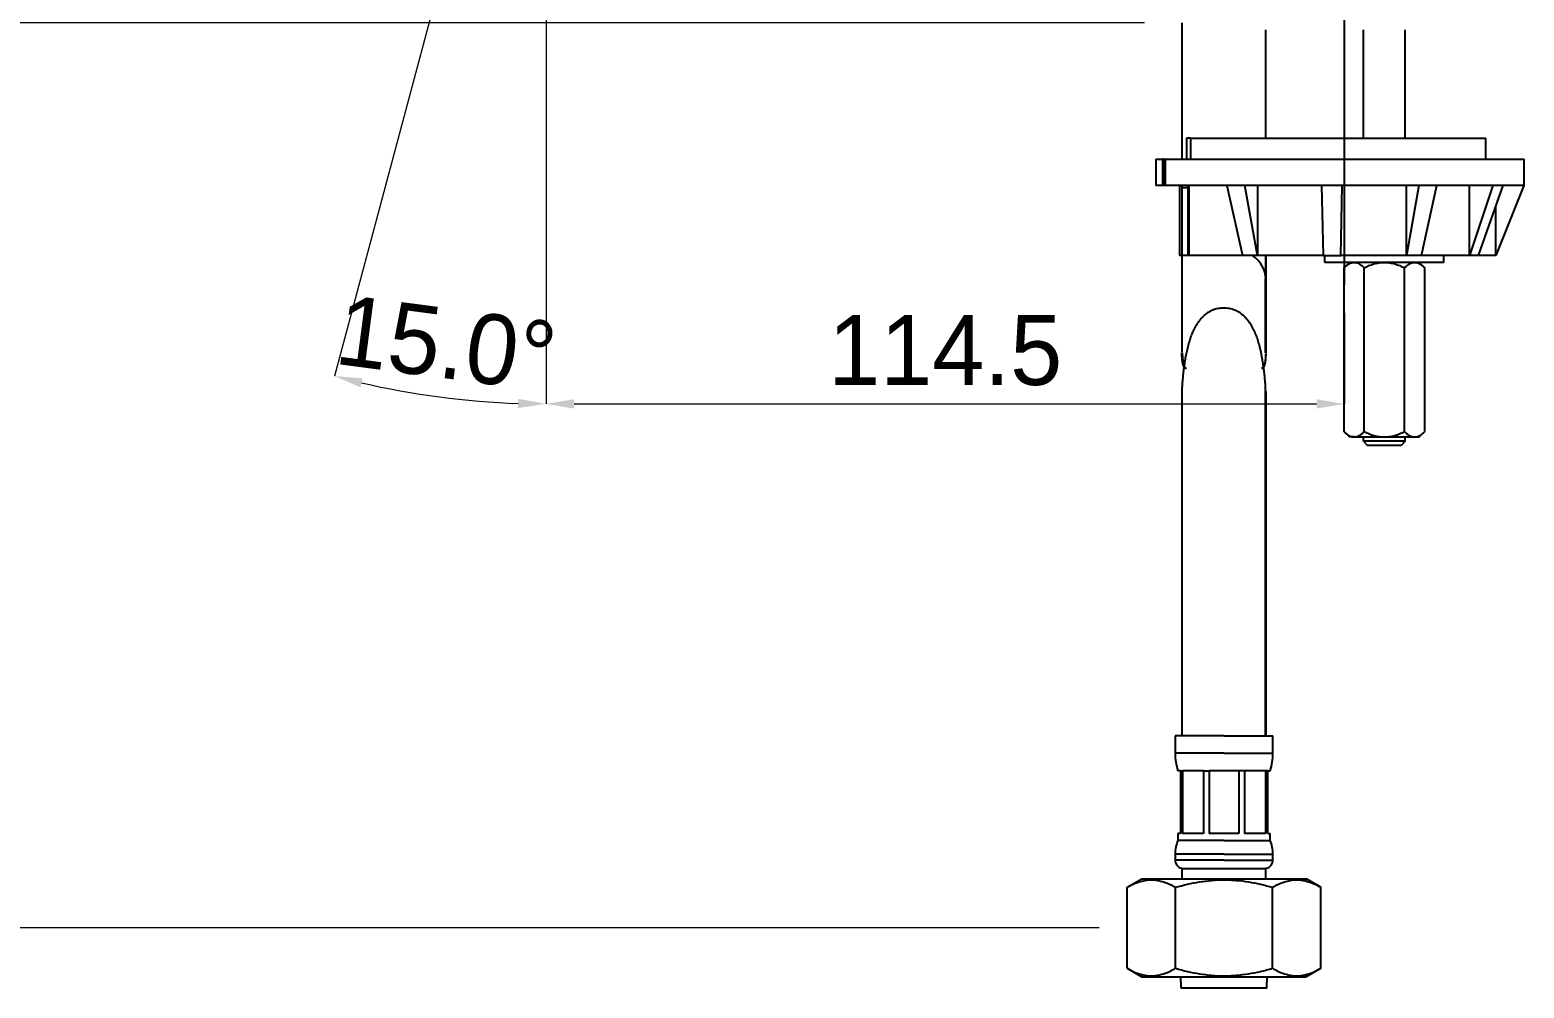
# Model space of a CAD drawing. Extents: x 1488 to 2842, y 0 to 992.
# Drawn here: x 2108.2 to 2322.1, y 186.1 to 323.4 of the extents above; entities that cross this region are included whole.
import ezdxf

# ---------------------------------------------------------------- set-up
doc = ezdxf.new("R2010")
doc.units = 0
doc.header["$LTSCALE"] = 10
doc.header["$MEASUREMENT"] = 0
doc.header["$PDMODE"] = 3
doc.header["$PDSIZE"] = -10
doc.linetypes.add('ACAD_ISO04W100', pattern=[30.5, 24, -3, 0.5, -3])
doc.layers.get('0').update_dxf_attribs({"linetype": 'CONTINUOUS'})
doc.layers.get('DEFPOINTS').update_dxf_attribs({"linetype": 'CONTINUOUS'})
doc.layers.add('1', color=7, linetype='CONTINUOUS')
doc.layers.add('BODY', color=7, linetype='CONTINUOUS')
doc.styles.add('Daelim Dimension', font='')
doc.styles.get('Daelim Dimension').set_extended_font_data('나눔고딕')
doc.dimstyles.new('DEFAULT', dxfattribs={"dimscale": 2, "dimtxt": 2, "dimasz": 2, "dimexe": 0, "dimexo": 2, "dimgap": 1, "dimtad": 1, "dimdec": 1, "dimzin": 9, "dimdsep": 46, "dimtxsty": 'Daelim Dimension', "dimcen": 0.5, "dimclrd": 252, "dimclre": 252, "dimclrt": 3, "dimadec": 1, "dimazin": 0, "dimtfac": 1, "dimtdec": 1, "dimtix": 1, "dimtmove": 0, "dimatfit": 3, "dimfxl": 1, "dimtolj": 1, "dimtzin": 1, "dimlwd": 9, "dimlwe": 9, "dimarcsym": 0})

# ---------------------------------------------------------------- blocks, each defined once
blk = doc.blocks.new('*D7')
at = {"color": 5, "lineweight": 9, "ltscale": 0.5, "transparency": 16777216}
for p, q in [((2182.09, 382.87), (2182.09, 269.8)), ((2296.36, 282.85), (2296.36, 269.8)), ((2186.09, 269.8), (2292.36, 269.8))]:
    blk.add_line(p, q, dxfattribs=at)
at = {"color": 5, "ltscale": 0.5, "transparency": 16777216}
for points in [[(2186.09, 270.46), (2186.09, 269.13), (2182.09, 269.8)], [(2292.36, 270.46), (2292.36, 269.13), (2296.36, 269.8)]]:
    blk.add_solid(points, dxfattribs=at)
at = {"layer": 'DEFPOINTS', "color": 0, "ltscale": 0.5, "transparency": 16777216}
for p in [(2182.09, 386.87), (2296.36, 286.85), (2296.36, 269.8)]:
    blk.add_point(p, dxfattribs=at)
at = {"color": 7, "lineweight": -3, "ltscale": 0.5, "transparency": 16777216, "insert": (2239.22, 277.44), "char_height": 10, "attachment_point": 5, "style": 'Daelim Dimension'}
blk.add_mtext('\\A1;114.5', dxfattribs=at)
blk = doc.blocks.new('*D8')
at = {"color": 5, "lineweight": 9, "ltscale": 0.5, "transparency": 16777216}
for p, q in [((2182.09, 381.6), (2182.09, 269.8)), ((2179.76, 378.17), (2151.79, 273.79))]:
    blk.add_line(p, q, dxfattribs=at)
blk.add_arc((2182.09, 386.87), 117.07, 256.9578, 268.0422, dxfattribs=at)
at = {"color": 5, "ltscale": 0.5, "transparency": 16777216}
for points in [[(2155.51, 272.17), (2155.83, 273.46), (2151.79, 273.79)], [(2178.1, 270.53), (2178.07, 269.2), (2182.09, 269.8)]]:
    blk.add_solid(points, dxfattribs=at)
at = {"layer": 'DEFPOINTS', "color": 0, "ltscale": 0.5, "transparency": 16777216}
for p in [(2184.67, 396.53), (2182.09, 386.87), (2182.09, 385.6), (2180.79, 382.04), (2161.76, 271.58)]:
    blk.add_point(p, dxfattribs=at)
at = {"color": 7, "lineweight": -3, "ltscale": 0.5, "transparency": 16777216, "insert": (2167.81, 278.42), "char_height": 10, "attachment_point": 5, "rotation": 352.5, "style": 'Daelim Dimension'}
blk.add_mtext('\\A1;15.0°', dxfattribs=at)
blk = doc.blocks.new('*D10')
at = {"color": 5, "lineweight": 9, "ltscale": 0.5, "transparency": 16777216}
for p, q in [((2267.74, 324.36), (2069.42, 324.36)), ((2069.42, 198.78), (2069.42, 320.36)), ((2261.25, 194.78), (2069.42, 194.78))]:
    blk.add_line(p, q, dxfattribs=at)
at = {"color": 5, "ltscale": 0.5, "transparency": 16777216}
for points in [[(2068.76, 320.36), (2070.09, 320.36), (2069.42, 324.36)], [(2068.76, 198.78), (2070.09, 198.78), (2069.42, 194.78)]]:
    blk.add_solid(points, dxfattribs=at)
at = {"layer": 'DEFPOINTS', "color": 0, "ltscale": 0.5, "transparency": 16777216}
for p in [(2069.42, 324.36), (2271.74, 324.36), (2265.25, 194.78)]:
    blk.add_point(p, dxfattribs=at)
at = {"color": 7, "lineweight": -3, "ltscale": 0.5, "transparency": 16777216, "insert": (2061.97, 259.57), "char_height": 10, "attachment_point": 5, "rotation": 90, "style": 'Daelim Dimension'}
blk.add_mtext('\\A1;350', dxfattribs=at)

msp = doc.modelspace()

# ---------------------------------------------------------------- linework, layer by layer
at = {"layer": '1', "color": 7, "linetype": 'Continuous', "lineweight": -3}
for p, q in [((2273.11, 304.86), (2273.11, 324.36)), ((2285.11, 307.86), (2285.11, 323.36)), ((2299.06, 307.86), (2299.06, 323.36)), ((2305.06, 307.86), (2305.06, 323.36)), ((2273.75, 307.86), (2273.75, 304.86)), ((2274.3, 307.86), (2273.75, 307.86)), ((2274.3, 307.86), (2316.56, 307.86)), ((2274.3, 307.86), (2274.3, 304.86)), ((2316.56, 304.86), (2316.56, 307.86)), ((2269.35, 304.86), (2270.35, 304.86)), ((2269.35, 304.86), (2269.35, 301.06)), ((2270.56, 304.86), (2270.35, 304.86)), ((2270.35, 301.06), (2270.35, 304.86)), ((2270.56, 304.86), (2270.69, 304.86)), ((2270.56, 304.86), (2270.56, 301.06)), ((2270.69, 304.86), (2322.06, 304.86)), ((2270.69, 304.86), (2270.69, 301.06)), ((2322.06, 301.06), (2322.06, 304.86)), ((2270.35, 301.06), (2269.35, 301.06)), ((2270.56, 301.06), (2270.35, 301.06)), ((2270.69, 301.06), (2270.56, 301.06)), ((2279.53, 301.06), (2270.69, 301.06)), ((2272.75, 301.06), (2272.75, 291.06)), ((2273.08, 300.78), (2273.08, 287.74)), ((2273.08, 300.78), (2273.93, 300.78)), ((2273.11, 300.78), (2273.11, 301.06)), ((2273.93, 301.06), (2273.93, 291.06)), ((2274.06, 301.06), (2274.06, 291.06)), ((2279.53, 301.06), (2281.75, 291.06)), ((2282.1, 301.06), (2279.56, 301.06)), ((2283.91, 291.06), (2282.1, 301.06)), ((2293.06, 301.06), (2282.1, 301.06)), ((2283.91, 301.06), (2283.91, 291.06)), ((2293.06, 301.06), (2293.31, 291.06)), ((2296.02, 301.06), (2293.1, 301.06)), ((2295.81, 291.06), (2296.02, 301.06)), ((2306.99, 301.06), (2296.02, 301.06)), ((2306.99, 301.06), (2305.21, 291.06)), ((2305.21, 291.06), (2305.21, 301.06)), ((2309.56, 301.06), (2307.03, 301.06)), ((2307.38, 291.06), (2309.56, 301.06)), ((2317.59, 301.06), (2309.56, 301.06)), ((2317.59, 301.06), (2314.26, 291.06)), ((2314.26, 291.06), (2314.26, 301.06)), ((2315.51, 291.06), (2319.08, 301.06)), ((2319.08, 301.06), (2317.61, 301.06)), ((2322.02, 301.06), (2318.03, 291.06)), ((2322.02, 301.06), (2319.08, 301.06)), ((2322.02, 301.06), (2322.02, 301.05)), ((2322.06, 301.06), (2322.02, 301.06)), ((2318.03, 291.06), (2318.03, 298.12)), ((2273.08, 291.06), (2272.75, 291.06)), ((2283.91, 291.06), (2273.08, 291.06)), ((2293.31, 291.06), (2283.91, 291.06)), ((2285.07, 291.06), (2285.07, 287.74)), ((2285.14, 287.74), (2285.14, 291.06)), ((2293.31, 291.06), (2295.81, 291.06)), ((2293.56, 290.06), (2293.56, 291.06)), ((2305.21, 291.06), (2295.81, 291.06)), ((2307.38, 291.06), (2305.21, 291.06)), ((2314.26, 291.06), (2307.38, 291.06)), ((2310.56, 290.06), (2310.56, 291.06)), ((2315.51, 291.06), (2314.26, 291.06)), ((2318.03, 291.06), (2315.51, 291.06)), ((2310.56, 290.06), (2293.56, 290.06)), ((2297.06, 290.06), (2296.29, 289.28)), ((2296.29, 265.83), (2296.29, 289.28)), ((2299.18, 265.83), (2299.18, 289.28)), ((2304.95, 265.83), (2304.95, 289.28)), ((2307.84, 289.28), (2307.06, 290.06)), ((2307.84, 265.83), (2307.84, 289.28)), ((2273.08, 287.74), (2273.08, 277.25)), ((2285.07, 277.1), (2285.07, 287.74)), ((2285.14, 277.13), (2285.14, 287.74)), ((2273.08, 271.53), (2273.08, 257.28)), ((2285.07, 257.28), (2285.07, 271.57)), ((2285.14, 257.28), (2285.14, 271.57)), ((2296.29, 265.83), (2297.06, 265.06)), ((2307.06, 265.06), (2307.84, 265.83)), ((2297.73, 265.06), (2297.06, 265.06)), ((2297.73, 265.06), (2302.06, 265.06)), ((2299.06, 264.46), (2299.06, 265.06)), ((2299.06, 264.46), (2299.66, 263.86)), ((2305.06, 264.46), (2299.06, 264.46)), ((2304.46, 263.86), (2299.66, 263.86)), ((2302.06, 265.06), (2306.39, 265.06)), ((2305.06, 264.46), (2304.46, 263.86)), ((2305.06, 264.46), (2305.06, 265.06)), ((2306.39, 265.06), (2307.06, 265.06)), ((2273.08, 257.28), (2273.08, 222.28)), ((2285.14, 257.28), (2285.07, 257.28)), ((2285.07, 222.28), (2285.07, 257.28)), ((2285.14, 222.28), (2285.14, 257.28)), ((2272.11, 222.28), (2272.11, 219.77)), ((2279.11, 222.28), (2272.11, 222.28)), ((2279.11, 222.28), (2286.11, 222.28)), ((2286.11, 219.77), (2286.11, 222.28)), ((2279.11, 219.77), (2272.11, 219.77)), ((2279.11, 219.77), (2286.11, 219.77)), ((2272.86, 217.28), (2272.51, 217.28)), ((2272.86, 217.28), (2272.86, 208.28)), ((2272.86, 217.28), (2273.19, 217.28)), ((2273.19, 217.28), (2273.19, 208.28)), ((2276.19, 217.28), (2273.19, 217.28)), ((2276.19, 217.28), (2276.19, 208.28)), ((2276.19, 217.28), (2276.99, 217.28)), ((2276.99, 217.28), (2276.99, 208.28)), ((2279.11, 217.28), (2276.99, 217.28)), ((2281.23, 217.28), (2279.11, 217.28)), ((2281.23, 217.28), (2281.23, 208.28)), ((2282.02, 217.28), (2281.23, 217.28)), ((2282.02, 217.28), (2282.02, 208.28)), ((2285.03, 217.28), (2282.02, 217.28)), ((2285.03, 217.28), (2285.03, 208.28)), ((2285.36, 217.28), (2285.03, 217.28)), ((2285.36, 208.28), (2285.36, 217.28)), ((2285.36, 217.28), (2285.71, 217.28)), ((2272.51, 208.28), (2272.51, 207.28)), ((2272.86, 208.28), (2272.51, 208.28)), ((2276.19, 208.28), (2273.19, 208.28)), ((2279.11, 208.28), (2276.99, 208.28)), ((2281.23, 208.28), (2279.11, 208.28)), ((2285.03, 208.28), (2282.02, 208.28)), ((2285.36, 208.28), (2285.71, 208.28)), ((2285.71, 207.28), (2285.71, 208.28)), ((2272.11, 205.32), (2272.11, 204.48)), ((2279.11, 205.32), (2272.11, 205.32)), ((2279.11, 207.28), (2272.51, 207.28)), ((2279.11, 207.28), (2285.71, 207.28)), ((2279.11, 205.32), (2286.11, 205.32)), ((2286.11, 204.48), (2286.11, 205.32)), ((2279.11, 204.48), (2272.11, 204.48)), ((2273.11, 203.28), (2285.11, 203.28)), ((2273.11, 201.78), (2273.11, 203.28)), ((2279.11, 204.48), (2286.11, 204.48)), ((2285.11, 201.78), (2285.11, 203.28)), ((2265.25, 200.58), (2267.33, 201.78)), ((2267.33, 201.78), (2290.88, 201.78)), ((2292.96, 200.58), (2290.88, 201.78)), ((2265.25, 188.98), (2265.25, 200.58)), ((2272.18, 188.98), (2272.18, 200.58)), ((2286.04, 188.98), (2286.04, 200.58)), ((2292.96, 188.98), (2292.96, 200.58)), ((2265.25, 188.98), (2267.33, 187.78)), ((2292.96, 188.98), (2290.88, 187.78)), ((2267.33, 187.78), (2290.88, 187.78)), ((2272.96, 186.17), (2272.93, 187.78)), ((2272.96, 186.17), (2272.96, 186.17)), ((2272.96, 186.17), (2285.26, 186.17)), ((2285.26, 186.17), (2285.28, 187.78))]:
    msp.add_line(p, q, dxfattribs=at)
for centre, radius, start, end in [((2280.11, 219.77), 8, 180, 198.1949), ((2278.11, 219.77), 8, 341.8051, 0), ((2277.11, 205.32), 5, 156.9261, 180), ((2281.11, 205.32), 5, 0, 23.0739), ((2273.31, 204.48), 1.2, 180, 270), ((2284.91, 204.48), 1.2, 270, 0), ((2273.46, 186.18), 0.5, 181, 184), ((2284.76, 186.18), 0.5, 356, 359)]:
    msp.add_arc(centre, radius, start, end, dxfattribs=at)
for centre, major_axis, ratio, start_param, end_param in [((2294.59, 232.2), (-15.51, 68.76), 0.330749, 6.261904, 6.263244), ((2294.57, 232.07), (-0.01, 69.08), 0.398761, 0.053092, 0.054424), ((2294.65, 232.8), (15.4, 68.16), 0.332163, 0.128303, 0.129642), ((2295.44, 234.92), (23.77, 66.1), 0.181046, 0.119266, 0.120626), ((2279.08, 287.74), (-6, 0), 0.75908, 3.141593, 3.956541), ((2279.14, 287.74), (-6, 0), 0.75908, 2.994723, 3.141593)]:
    msp.add_ellipse(centre, major_axis=major_axis, ratio=ratio, start_param=start_param, end_param=end_param, dxfattribs=at)
for points, knots in [([(2296.29, 289.28), (2296.4, 289.4), (2296.52, 289.5), (2296.75, 289.69), (2296.87, 289.77), (2297.11, 289.91), (2297.23, 289.96), (2297.41, 290.02), (2297.48, 290.03), (2297.57, 290.05), (2297.6, 290.05), (2297.67, 290.06), (2297.7, 290.06), (2297.73, 290.06)], [0, 0, 0, 0, 0.25, 0.25, 0.5, 0.5, 0.75, 0.75, 0.875, 0.875, 0.9375, 0.9375, 1, 1, 1, 1]), ([(2297.73, 290.06), (2297.86, 290.06), (2297.98, 290.04), (2298.23, 289.96), (2298.35, 289.91), (2298.5, 289.82), (2298.53, 289.81), (2298.59, 289.77), (2298.62, 289.75), (2298.71, 289.69), (2298.77, 289.64), (2298.95, 289.5), (2299.06, 289.4), (2299.18, 289.28)], [0, 0, 0, 0, 0.25, 0.25, 0.5, 0.5, 0.5625, 0.5625, 0.625, 0.625, 0.75, 0.75, 1, 1, 1, 1]), ([(2299.18, 289.28), (2299.4, 289.4), (2299.63, 289.5), (2300.09, 289.69), (2300.33, 289.77), (2300.81, 289.91), (2301.05, 289.96), (2301.43, 290.02), (2301.55, 290.03), (2301.74, 290.05), (2301.81, 290.05), (2301.93, 290.06), (2302, 290.06), (2302.06, 290.06)], [0, 0, 0, 0, 0.25, 0.25, 0.5, 0.5, 0.75, 0.75, 0.875, 0.875, 0.9375, 0.9375, 1, 1, 1, 1]), ([(2302.06, 290.06), (2302.32, 290.06), (2302.57, 290.04), (2303.06, 289.96), (2303.3, 289.91), (2303.61, 289.82), (2303.67, 289.81), (2303.79, 289.77), (2303.85, 289.75), (2304.02, 289.69), (2304.14, 289.64), (2304.49, 289.5), (2304.72, 289.4), (2304.95, 289.28)], [0, 0, 0, 0, 0.25, 0.25, 0.5, 0.5, 0.5625, 0.5625, 0.625, 0.625, 0.75, 0.75, 1, 1, 1, 1]), ([(2304.95, 289.28), (2305.06, 289.4), (2305.18, 289.5), (2305.41, 289.69), (2305.53, 289.77), (2305.77, 289.91), (2305.89, 289.96), (2306.07, 290.02), (2306.14, 290.03), (2306.23, 290.05), (2306.26, 290.05), (2306.33, 290.06), (2306.36, 290.06), (2306.39, 290.06)], [0, 0, 0, 0, 0.25, 0.25, 0.5, 0.5, 0.75, 0.75, 0.875, 0.875, 0.9375, 0.9375, 1, 1, 1, 1]), ([(2306.39, 290.06), (2306.52, 290.06), (2306.64, 290.04), (2306.89, 289.96), (2307.01, 289.91), (2307.16, 289.82), (2307.19, 289.81), (2307.25, 289.77), (2307.28, 289.75), (2307.37, 289.69), (2307.43, 289.64), (2307.61, 289.5), (2307.72, 289.4), (2307.84, 289.28)], [0, 0, 0, 0, 0.25, 0.25, 0.5, 0.5, 0.5625, 0.5625, 0.625, 0.625, 0.75, 0.75, 1, 1, 1, 1]), ([(2279.08, 283.53), (2278.94, 283.53), (2278.8, 283.52), (2278.53, 283.5), (2278.39, 283.47), (2278.12, 283.42), (2277.99, 283.39), (2277.79, 283.33), (2277.73, 283.31), (2277.6, 283.26), (2277.53, 283.23), (2277.22, 283.1), (2276.98, 282.97), (2276.63, 282.74), (2276.52, 282.66), (2276.36, 282.53), (2276.31, 282.48), (2276.21, 282.39), (2276.16, 282.35), (2275.91, 282.11), (2275.73, 281.91), (2275.48, 281.58), (2275.4, 281.47), (2275.3, 281.33), (2275.28, 281.3), (2275.24, 281.24), (2275.23, 281.21), (2275.17, 281.12), (2275.13, 281.06), (2274.96, 280.77), (2274.83, 280.53), (2274.6, 280.03), (2274.5, 279.78), (2274.31, 279.27), (2274.22, 279.01), (2274.12, 278.69), (2274.1, 278.62), (2274.06, 278.49), (2274.04, 278.42), (2273.98, 278.23), (2273.95, 278.09), (2273.85, 277.7), (2273.79, 277.43), (2273.67, 276.89), (2273.62, 276.63), (2273.53, 276.09), (2273.48, 275.82), (2273.42, 275.41), (2273.4, 275.28), (2273.37, 275), (2273.35, 274.87), (2273.31, 274.6), (2273.3, 274.46), (2273.27, 274.19), (2273.25, 274.05), (2273.22, 273.78), (2273.21, 273.64), (2273.18, 273.37), (2273.17, 273.24), (2273.15, 273.03), (2273.15, 272.97), (2273.14, 272.83), (2273.13, 272.76), (2273.12, 272.63), (2273.12, 272.56), (2273.11, 272.43), (2273.1, 272.36), (2273.1, 272.23), (2273.09, 272.17), (2273.09, 272.04), (2273.08, 271.98), (2273.08, 271.88), (2273.08, 271.85), (2273.08, 271.79), (2273.08, 271.76), (2273.08, 271.67), (2273.07, 271.62), (2273.08, 271.54), (2273.08, 271.51), (2273.08, 271.47), (2273.08, 271.45), (2273.08, 271.43)], [0, 0, 0, 0, 0.027435, 0.027435, 0.05487, 0.05487, 0.082305, 0.082305, 0.096022, 0.096022, 0.109739, 0.109739, 0.164609, 0.164609, 0.192044, 0.192044, 0.205761, 0.205761, 0.219479, 0.219479, 0.274348, 0.274348, 0.301783, 0.301783, 0.308642, 0.308642, 0.315501, 0.315501, 0.329218, 0.329218, 0.384088, 0.384088, 0.438957, 0.438957, 0.493827, 0.493827, 0.507545, 0.507545, 0.521262, 0.521262, 0.548697, 0.548697, 0.603567, 0.603567, 0.658436, 0.658436, 0.713306, 0.713306, 0.740741, 0.740741, 0.768176, 0.768176, 0.79561, 0.79561, 0.823045, 0.823045, 0.85048, 0.85048, 0.877915, 0.877915, 0.891632, 0.891632, 0.90535, 0.90535, 0.919067, 0.919067, 0.932785, 0.932785, 0.946502, 0.946502, 0.96022, 0.96022, 0.967078, 0.967078, 0.973937, 0.973937, 0.987654, 0.987654, 0.994513, 0.994513, 1, 1, 1, 1]), ([(2285.07, 271.55), (2285.07, 271.56), (2285.07, 271.57), (2285.08, 271.64), (2285.07, 271.69), (2285.07, 271.81), (2285.07, 271.87), (2285.07, 272), (2285.06, 272.06), (2285.06, 272.19), (2285.05, 272.26), (2285.04, 272.39), (2285.04, 272.45), (2285.03, 272.59), (2285.03, 272.65), (2285.02, 272.79), (2285.01, 272.85), (2285, 272.99), (2284.99, 273.06), (2284.98, 273.26), (2284.96, 273.4), (2284.94, 273.67), (2284.92, 273.81), (2284.9, 274.08), (2284.88, 274.21), (2284.85, 274.48), (2284.83, 274.62), (2284.78, 275.03), (2284.74, 275.3), (2284.66, 275.83), (2284.62, 276.1), (2284.52, 276.64), (2284.47, 276.91), (2284.39, 277.31), (2284.36, 277.44), (2284.31, 277.64), (2284.3, 277.71), (2284.26, 277.84), (2284.25, 277.91), (2284.16, 278.24), (2284.09, 278.5), (2283.93, 279.02), (2283.84, 279.28), (2283.65, 279.79), (2283.54, 280.04), (2283.37, 280.41), (2283.31, 280.54), (2283.21, 280.72), (2283.18, 280.78), (2283.11, 280.9), (2283.08, 280.96), (2282.9, 281.25), (2282.75, 281.48), (2282.5, 281.8), (2282.42, 281.91), (2282.28, 282.06), (2282.23, 282.11), (2282.16, 282.19), (2282.14, 282.21), (2282.09, 282.26), (2281.86, 282.47), (2281.63, 282.67), (2281.29, 282.89), (2281.17, 282.97), (2281.02, 283.05), (2280.99, 283.06), (2280.93, 283.09), (2280.89, 283.11), (2280.8, 283.15), (2280.74, 283.18), (2280.55, 283.26), (2280.42, 283.31), (2280.16, 283.39), (2280.03, 283.42), (2279.76, 283.47), (2279.63, 283.49), (2279.45, 283.51), (2279.42, 283.51), (2279.35, 283.52), (2279.25, 283.53), (2279.14, 283.53), (2279.08, 283.53)], [0, 0, 0, 0, 0.003212, 0.003212, 0.017056, 0.017056, 0.0309, 0.0309, 0.044745, 0.044745, 0.058589, 0.058589, 0.072433, 0.072433, 0.086278, 0.086278, 0.100122, 0.100122, 0.113966, 0.113966, 0.141655, 0.141655, 0.169343, 0.169343, 0.197032, 0.197032, 0.22472, 0.22472, 0.280097, 0.280097, 0.335475, 0.335475, 0.390852, 0.390852, 0.41854, 0.41854, 0.432385, 0.432385, 0.446229, 0.446229, 0.501606, 0.501606, 0.556983, 0.556983, 0.61236, 0.61236, 0.640049, 0.640049, 0.653893, 0.653893, 0.667737, 0.667737, 0.723114, 0.723114, 0.750803, 0.750803, 0.764647, 0.764647, 0.771569, 0.771569, 0.778492, 0.833869, 0.833869, 0.861557, 0.861557, 0.868479, 0.868479, 0.875401, 0.875401, 0.889246, 0.889246, 0.916934, 0.916934, 0.944623, 0.944623, 0.972311, 0.972311, 0.979234, 0.979234, 0.986156, 1, 1, 1, 1]), ([(2273.65, 274.92), (2273.65, 274.92), (2273.64, 274.92), (2273.62, 274.92), (2273.61, 274.92), (2273.58, 274.93), (2273.57, 274.93), (2273.53, 274.95), (2273.51, 274.96), (2273.47, 274.99), (2273.46, 275), (2273.44, 275.02), (2273.44, 275.03), (2273.43, 275.04), (2273.42, 275.05), (2273.39, 275.08), (2273.37, 275.12), (2273.34, 275.18), (2273.33, 275.2), (2273.31, 275.24), (2273.31, 275.27), (2273.28, 275.34), (2273.26, 275.39), (2273.24, 275.49), (2273.22, 275.55), (2273.21, 275.63), (2273.2, 275.66), (2273.19, 275.72), (2273.18, 275.75), (2273.17, 275.84), (2273.16, 275.9), (2273.14, 276.02), (2273.14, 276.08), (2273.12, 276.27), (2273.11, 276.4), (2273.1, 276.56), (2273.09, 276.59), (2273.09, 276.65), (2273.09, 276.68), (2273.09, 276.78), (2273.08, 276.85), (2273.08, 277), (2273.08, 277.08), (2273.08, 277.17)], [0, 0, 0, 0, 0.016038, 0.016038, 0.048114, 0.048114, 0.08019, 0.08019, 0.144342, 0.144342, 0.176418, 0.176418, 0.192456, 0.192456, 0.208493, 0.208493, 0.272645, 0.272645, 0.304721, 0.304721, 0.336797, 0.336797, 0.400949, 0.400949, 0.465101, 0.465101, 0.497177, 0.497177, 0.529253, 0.529253, 0.593405, 0.593405, 0.657557, 0.657557, 0.785861, 0.785861, 0.817937, 0.817937, 0.850013, 0.850013, 0.914165, 0.914165, 1, 1, 1, 1]), ([(2273.14, 277.14), (2273.14, 277.05), (2273.14, 276.96), (2273.15, 276.74), (2273.16, 276.61), (2273.17, 276.42), (2273.17, 276.36), (2273.19, 276.23), (2273.19, 276.17), (2273.21, 276.04), (2273.21, 275.98), (2273.23, 275.86), (2273.24, 275.8), (2273.26, 275.68), (2273.27, 275.63), (2273.29, 275.54), (2273.3, 275.51), (2273.31, 275.46), (2273.32, 275.43), (2273.34, 275.36), (2273.35, 275.31), (2273.38, 275.25), (2273.38, 275.24), (2273.39, 275.22), (2273.4, 275.21), (2273.41, 275.17), (2273.42, 275.15), (2273.45, 275.1), (2273.47, 275.06), (2273.5, 275.02), (2273.52, 275.01), (2273.54, 274.99), (2273.55, 274.98), (2273.59, 274.95), (2273.61, 274.94), (2273.66, 274.92), (2273.69, 274.92), (2273.71, 274.92), (2273.72, 274.92), (2273.72, 274.92)], [0, 0, 0, 0, 0.086934, 0.086934, 0.216686, 0.216686, 0.281562, 0.281562, 0.346438, 0.346438, 0.411315, 0.411315, 0.476191, 0.476191, 0.541067, 0.541067, 0.573505, 0.573505, 0.605943, 0.605943, 0.670819, 0.670819, 0.687038, 0.687038, 0.703257, 0.703257, 0.735695, 0.735695, 0.800571, 0.800571, 0.833009, 0.833009, 0.865447, 0.865447, 0.930323, 0.930323, 0.995199, 0.995199, 1, 1, 1, 1]), ([(2285.07, 276.99), (2285.07, 276.95), (2285.07, 276.91), (2285.06, 276.74), (2285.06, 276.61), (2285.04, 276.42), (2285.04, 276.36), (2285.03, 276.23), (2285.02, 276.17), (2285.01, 276.04), (2285, 275.98), (2284.98, 275.86), (2284.98, 275.8), (2284.96, 275.68), (2284.94, 275.63), (2284.93, 275.54), (2284.92, 275.51), (2284.91, 275.46), (2284.9, 275.43), (2284.88, 275.36), (2284.86, 275.31), (2284.84, 275.25), (2284.83, 275.24), (2284.82, 275.22), (2284.82, 275.21), (2284.81, 275.17), (2284.8, 275.15), (2284.77, 275.1), (2284.74, 275.06), (2284.71, 275.02), (2284.7, 275.01), (2284.68, 274.99), (2284.66, 274.98), (2284.63, 274.95), (2284.6, 274.94), (2284.55, 274.92), (2284.53, 274.92), (2284.5, 274.92), (2284.5, 274.92), (2284.5, 274.92)], [0, 0, 0, 0, 0.040758, 0.040758, 0.177072, 0.177072, 0.245229, 0.245229, 0.313386, 0.313386, 0.381543, 0.381543, 0.4497, 0.4497, 0.517857, 0.517857, 0.551935, 0.551935, 0.586014, 0.586014, 0.654171, 0.654171, 0.67121, 0.67121, 0.688249, 0.688249, 0.722328, 0.722328, 0.790485, 0.790485, 0.824563, 0.824563, 0.858642, 0.858642, 0.926799, 0.926799, 0.994956, 0.994956, 1, 1, 1, 1]), ([(2284.56, 274.92), (2284.57, 274.92), (2284.57, 274.92), (2284.59, 274.92), (2284.61, 274.92), (2284.63, 274.93), (2284.64, 274.93), (2284.68, 274.95), (2284.71, 274.96), (2284.74, 274.99), (2284.75, 275), (2284.77, 275.02), (2284.78, 275.03), (2284.79, 275.04), (2284.79, 275.05), (2284.82, 275.08), (2284.84, 275.12), (2284.87, 275.18), (2284.88, 275.2), (2284.9, 275.24), (2284.91, 275.27), (2284.93, 275.34), (2284.95, 275.39), (2284.98, 275.49), (2284.99, 275.55), (2285.01, 275.63), (2285.01, 275.66), (2285.03, 275.72), (2285.03, 275.75), (2285.05, 275.84), (2285.05, 275.9), (2285.07, 276.02), (2285.08, 276.08), (2285.1, 276.27), (2285.11, 276.4), (2285.12, 276.56), (2285.12, 276.59), (2285.12, 276.65), (2285.12, 276.68), (2285.13, 276.78), (2285.13, 276.85), (2285.13, 276.94), (2285.14, 276.98), (2285.14, 277.01)], [0, 0, 0, 0, 0.016926, 0.016926, 0.050778, 0.050778, 0.084631, 0.084631, 0.152336, 0.152336, 0.186188, 0.186188, 0.203114, 0.203114, 0.22004, 0.22004, 0.287745, 0.287745, 0.321598, 0.321598, 0.35545, 0.35545, 0.423155, 0.423155, 0.49086, 0.49086, 0.524712, 0.524712, 0.558564, 0.558564, 0.626269, 0.626269, 0.693974, 0.693974, 0.829384, 0.829384, 0.863236, 0.863236, 0.897089, 0.897089, 0.964793, 0.964793, 1, 1, 1, 1]), ([(2296.29, 265.83), (2296.4, 265.72), (2296.52, 265.61), (2296.75, 265.43), (2296.87, 265.34), (2297.11, 265.21), (2297.23, 265.15), (2297.41, 265.1), (2297.48, 265.08), (2297.57, 265.07), (2297.6, 265.06), (2297.67, 265.06), (2297.7, 265.06), (2297.73, 265.06)], [0, 0, 0, 0, 0.25, 0.25, 0.5, 0.5, 0.75, 0.75, 0.875, 0.875, 0.9375, 0.9375, 1, 1, 1, 1]), ([(2297.73, 265.06), (2297.86, 265.06), (2297.98, 265.08), (2298.23, 265.15), (2298.35, 265.2), (2298.5, 265.29), (2298.53, 265.31), (2298.59, 265.35), (2298.62, 265.37), (2298.71, 265.43), (2298.77, 265.47), (2298.95, 265.61), (2299.06, 265.72), (2299.18, 265.83)], [0, 0, 0, 0, 0.25, 0.25, 0.5, 0.5, 0.5625, 0.5625, 0.625, 0.625, 0.75, 0.75, 1, 1, 1, 1]), ([(2299.18, 265.83), (2299.4, 265.72), (2299.63, 265.61), (2300.09, 265.43), (2300.33, 265.34), (2300.81, 265.21), (2301.05, 265.15), (2301.43, 265.1), (2301.55, 265.08), (2301.74, 265.07), (2301.81, 265.06), (2301.93, 265.06), (2302, 265.06), (2302.06, 265.06)], [0, 0, 0, 0, 0.25, 0.25, 0.5, 0.5, 0.75, 0.75, 0.875, 0.875, 0.9375, 0.9375, 1, 1, 1, 1]), ([(2302.06, 265.06), (2302.32, 265.06), (2302.57, 265.08), (2303.06, 265.15), (2303.3, 265.2), (2303.61, 265.29), (2303.67, 265.31), (2303.79, 265.35), (2303.85, 265.37), (2304.02, 265.43), (2304.14, 265.47), (2304.49, 265.61), (2304.72, 265.72), (2304.95, 265.83)], [0, 0, 0, 0, 0.25, 0.25, 0.5, 0.5, 0.5625, 0.5625, 0.625, 0.625, 0.75, 0.75, 1, 1, 1, 1]), ([(2304.95, 265.83), (2305.06, 265.72), (2305.18, 265.61), (2305.41, 265.43), (2305.53, 265.34), (2305.77, 265.21), (2305.89, 265.15), (2306.07, 265.1), (2306.14, 265.08), (2306.23, 265.07), (2306.26, 265.06), (2306.33, 265.06), (2306.36, 265.06), (2306.39, 265.06)], [0, 0, 0, 0, 0.25, 0.25, 0.5, 0.5, 0.75, 0.75, 0.875, 0.875, 0.9375, 0.9375, 1, 1, 1, 1]), ([(2306.39, 265.06), (2306.52, 265.06), (2306.64, 265.08), (2306.89, 265.15), (2307.01, 265.2), (2307.16, 265.29), (2307.19, 265.31), (2307.25, 265.35), (2307.28, 265.37), (2307.37, 265.43), (2307.43, 265.47), (2307.61, 265.61), (2307.72, 265.72), (2307.84, 265.83)], [0, 0, 0, 0, 0.25, 0.25, 0.5, 0.5, 0.5625, 0.5625, 0.625, 0.625, 0.75, 0.75, 1, 1, 1, 1]), ([(2265.25, 200.58), (2265.82, 200.9), (2266.39, 201.17), (2267.25, 201.45), (2267.54, 201.52), (2268.12, 201.62), (2268.41, 201.65), (2268.78, 201.65), (2268.86, 201.65), (2268.97, 201.64), (2269, 201.64), (2269.08, 201.63), (2269.26, 201.62), (2269.44, 201.6), (2269.88, 201.52), (2270.17, 201.45), (2270.75, 201.27), (2271.04, 201.15), (2271.61, 200.89), (2271.89, 200.74), (2272.18, 200.58)], [0, 0, 0, 0, 0.25, 0.25, 0.375, 0.375, 0.5, 0.5, 0.53125, 0.53125, 0.546875, 0.546875, 0.5625, 0.625, 0.625, 0.75, 0.75, 0.875, 0.875, 1, 1, 1, 1]), ([(2272.18, 200.58), (2273.31, 200.9), (2274.45, 201.17), (2276.18, 201.45), (2276.76, 201.52), (2277.92, 201.62), (2278.5, 201.65), (2279.24, 201.65), (2279.39, 201.65), (2279.61, 201.64), (2279.68, 201.64), (2279.83, 201.63), (2280.2, 201.62), (2280.57, 201.6), (2281.45, 201.53), (2282.03, 201.45), (2283.18, 201.27), (2283.76, 201.15), (2284.9, 200.89), (2285.47, 200.74), (2286.04, 200.58)], [0, 0, 0, 0, 0.25, 0.25, 0.375, 0.375, 0.5, 0.5, 0.53125, 0.53125, 0.546875, 0.546875, 0.5625, 0.625, 0.625, 0.75, 0.75, 0.875, 0.875, 1, 1, 1, 1]), ([(2286.04, 200.58), (2286.6, 200.9), (2287.17, 201.17), (2288.04, 201.45), (2288.32, 201.52), (2288.91, 201.62), (2289.2, 201.65), (2289.57, 201.65), (2289.64, 201.65), (2289.75, 201.64), (2289.79, 201.64), (2289.86, 201.63), (2290.05, 201.62), (2290.23, 201.6), (2290.67, 201.53), (2290.96, 201.45), (2291.54, 201.27), (2291.82, 201.15), (2292.4, 200.89), (2292.68, 200.74), (2292.96, 200.58)], [0, 0, 0, 0, 0.25, 0.25, 0.375, 0.375, 0.5, 0.5, 0.53125, 0.53125, 0.546875, 0.546875, 0.5625, 0.625, 0.625, 0.75, 0.75, 0.875, 0.875, 1, 1, 1, 1]), ([(2265.25, 188.98), (2265.82, 188.65), (2266.39, 188.38), (2267.25, 188.1), (2267.54, 188.03), (2268.12, 187.93), (2268.41, 187.91), (2268.78, 187.91), (2268.86, 187.91), (2268.97, 187.91), (2269, 187.91), (2269.08, 187.92), (2269.26, 187.93), (2269.44, 187.95), (2269.88, 188.03), (2270.17, 188.1), (2270.75, 188.29), (2271.04, 188.4), (2271.61, 188.66), (2271.89, 188.81), (2272.18, 188.98)], [0, 0, 0, 0, 0.25, 0.25, 0.375, 0.375, 0.5, 0.5, 0.53125, 0.53125, 0.546875, 0.546875, 0.5625, 0.625, 0.625, 0.75, 0.75, 0.875, 0.875, 1, 1, 1, 1]), ([(2272.18, 188.98), (2273.31, 188.65), (2274.45, 188.38), (2276.18, 188.1), (2276.76, 188.03), (2277.92, 187.93), (2278.5, 187.91), (2279.24, 187.91), (2279.39, 187.91), (2279.61, 187.91), (2279.68, 187.91), (2279.83, 187.92), (2280.2, 187.93), (2280.57, 187.95), (2281.45, 188.03), (2282.03, 188.1), (2283.18, 188.29), (2283.76, 188.4), (2284.9, 188.66), (2285.47, 188.81), (2286.04, 188.98)], [0, 0, 0, 0, 0.25, 0.25, 0.375, 0.375, 0.5, 0.5, 0.53125, 0.53125, 0.546875, 0.546875, 0.5625, 0.625, 0.625, 0.75, 0.75, 0.875, 0.875, 1, 1, 1, 1]), ([(2286.04, 188.98), (2286.6, 188.65), (2287.17, 188.38), (2288.04, 188.1), (2288.32, 188.03), (2288.91, 187.93), (2289.2, 187.91), (2289.57, 187.91), (2289.64, 187.91), (2289.75, 187.91), (2289.79, 187.91), (2289.86, 187.92), (2290.05, 187.93), (2290.23, 187.95), (2290.67, 188.03), (2290.96, 188.1), (2291.54, 188.29), (2291.82, 188.4), (2292.4, 188.66), (2292.68, 188.81), (2292.96, 188.98)], [0, 0, 0, 0, 0.25, 0.25, 0.375, 0.375, 0.5, 0.5, 0.53125, 0.53125, 0.546875, 0.546875, 0.5625, 0.625, 0.625, 0.75, 0.75, 0.875, 0.875, 1, 1, 1, 1])]:
    msp.add_open_spline(points, degree=3, knots=knots, dxfattribs=at)
at = {"layer": 'BODY', "color": 1, "linetype": 'ACAD_ISO04W100', "lineweight": -3}
msp.add_line((2296.36, 286.85), (2296.36, 334.61), dxfattribs=at)

# ---------------------------------------------------------------- dimensions: what is measured, and where the dimension line sits
at = {"color": 5, "lineweight": -3, "ltscale": 0.5}
dim = msp.add_angular_dim_2l(base=(2161.76, 271.58), line1=((2180.79, 382.04), (2184.67, 396.53)), line2=((2182.09, 386.87), (2182.09, 385.6)), dimstyle='DEFAULT', override={"dimtxt": 5, "dimclrd": 5, "dimclre": 5, "dimclrt": 7}, dxfattribs=at)
dim.commit()
dim.dimension.update_dxf_attribs({"geometry": '*D8', "text_midpoint": (2167.81, 278.42)})
dim = msp.add_linear_dim(base=(2296.36, 269.8), p1=(2182.09, 386.87), p2=(2296.36, 286.85), text='114.5', dimstyle='DEFAULT', override={"dimtxt": 5, "dimclrd": 5, "dimclre": 5, "dimclrt": 7}, dxfattribs=at)
dim.commit()
dim.dimension.update_dxf_attribs({"geometry": '*D7', "text_midpoint": (2239.22, 277.44)})
dim = msp.add_linear_dim(base=(2069.42, 324.36), p1=(2265.25, 194.78), p2=(2271.74, 324.36), angle=90, text='350', dimstyle='DEFAULT', override={"dimtxt": 5, "dimclrd": 5, "dimclre": 5, "dimclrt": 7}, dxfattribs=at)
dim.commit()
dim.dimension.update_dxf_attribs({"geometry": '*D10', "text_midpoint": (2061.97, 259.57)})

doc.saveas('drawing.dxf')
